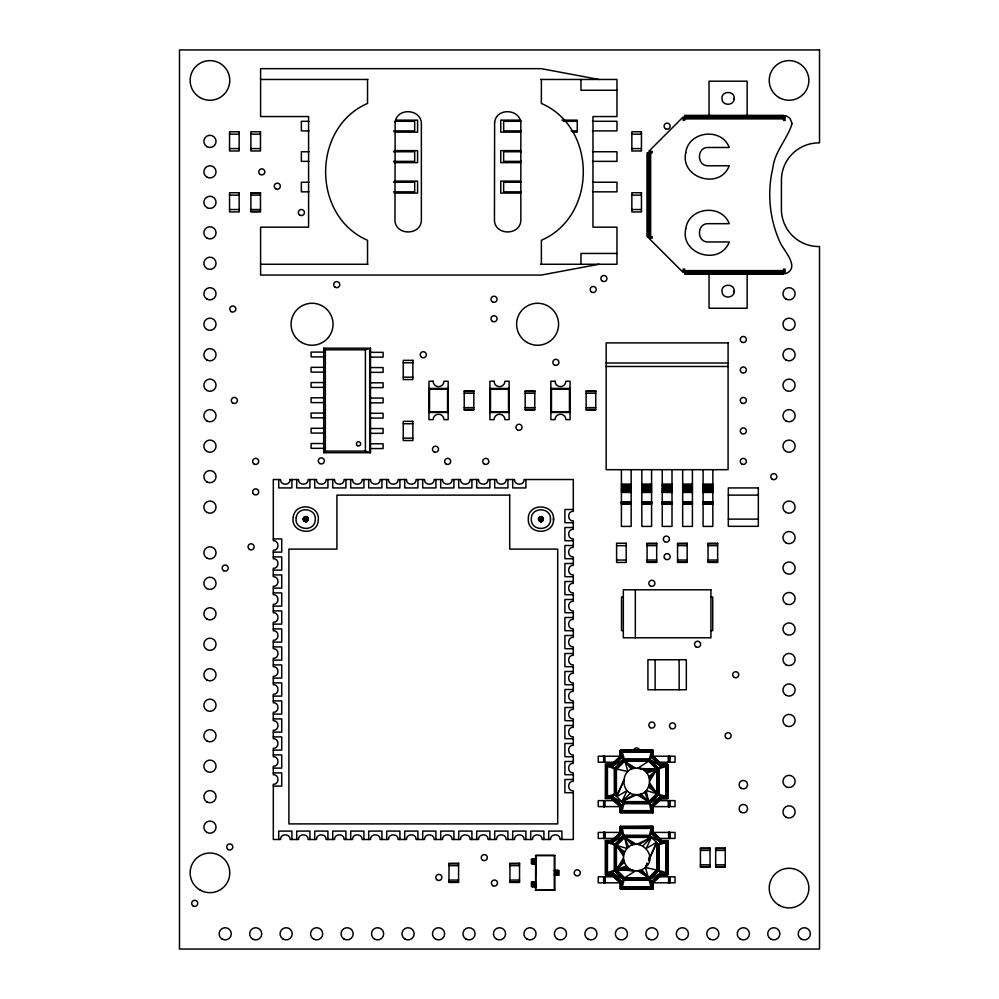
<?xml version="1.0" encoding="UTF-8"?>
<svg xmlns="http://www.w3.org/2000/svg" width="999" height="999" viewBox="0 0 999 999"><rect width="100%" height="100%" fill="white"/><g stroke="black" fill="none" stroke-linecap="round" stroke-linejoin="round"><path stroke-width="1.5" d="M605.594 874.525L605.594 840.708L611.538 840.783L620.491 832.517L620.267 826.423L653.034 826.423L653.034 832.417M623.763 803.533L649.462 803.621L658.853 794.23L658.853 768.606L649.462 759.228L651.061 752.21L652.996 750.261L652.809 756.318L661.763 764.597L667.419 764.797L661.625 764.934L652.472 756.468L652.472 750.786L620.829 750.786L620.829 756.468L611.675 764.934L605.881 764.797L605.881 798.039L611.538 798.251L620.342 806.58L620.267 812.624L653.034 812.624L652.996 806.605L661.788 798.326L667.807 798.438L665.871 796.49L658.841 794.23L661.837 798.438L667.844 798.476L667.844 764.372L661.813 764.447L652.896 756.28L651.061 757.092L648.638 761.201L637.712 768.268C620.129 766.133 618.955 795.329 636.65 794.617C652.971 795.391 654.045 768.805 637.712 768.268L656.867 769.43L665.871 766.358L667.807 764.41M653.034 756.231L653.034 750.224L620.267 750.224L622.252 752.21L627.896 771.54L614.46 768.618L611.463 764.41L605.681 764.597L611.538 764.597L620.404 756.28L620.491 750.449L620.491 756.318L611.538 764.597L605.681 764.597L605.594 798.326M605.456 840.571L607.442 842.544L607.442 872.689L612.225 872.689L623.838 879.819L649.462 879.819L652.959 882.779L652.809 888.586L652.959 882.779L661.788 874.525L667.619 874.45L661.788 874.525L658.853 870.429L645.404 867.494C637.3 874.312 625.736 868.718 616.433 869.605L607.442 872.689L605.456 874.662L605.456 840.559L611.463 840.596L614.447 844.804L627.135 848.476C638.873 835.214 659.115 856.293 645.404 867.494L651.061 886.825L653.034 888.81L620.267 888.81L620.304 882.804L611.488 874.587L605.681 874.45L611.513 874.525L620.404 882.754L620.404 888.673M661.763 798.251L652.809 806.518L652.722 812.299L620.579 812.299L620.491 806.518L611.538 798.251L605.769 798.151M667.844 840.571L665.871 842.544L661.076 842.544L649.462 835.414L623.838 835.414L620.304 832.429L620.342 826.498L622.252 828.396L623.838 835.414L628.721 847.065M652.896 812.474L652.996 806.605L649.462 803.621L644.58 791.97M620.491 750.449L620.342 756.255L623.838 759.228L649.462 759.228L661.076 766.358L665.871 766.358L665.871 796.49L661.076 796.49L649.462 803.621L651.061 810.639L652.996 812.587L620.304 812.587L622.252 810.639L623.838 803.621L614.447 794.23L614.447 768.606L623.838 759.228L612.225 766.358L607.442 766.358L605.456 764.372L605.456 798.476L611.45 798.463L620.342 806.58L620.491 812.399L620.491 806.518L620.691 812.187L620.691 806.43L611.625 798.039L605.881 798.039M653.034 812.624L652.609 806.43M653.034 882.816L653.034 888.81L620.342 888.735L622.252 886.825L624.662 877.834L635.589 870.778C624.899 870.404 619.38 855.843 627.135 848.476L624.662 837.399L651.448 837.399L646.166 848.476L656.455 842.407L649.088 859.128M303.983 517.457C304.195 520.979 308.179 518.543 304.42 518.531C300.961 518.643 306.318 523.951 307.804 520.292C309.39 517.769 305.257 515.234 303.721 517.769C301.648 524.999 313.062 518.394 305.407 516.733M540.996 516.745C539.035 524.487 544.48 515.197 539.035 517.607C536.9 520.042 541.196 523.214 542.882 520.467C545.004 517.519 539.41 514.897 538.598 518.518C538.124 521.803 541.371 518.119 539.472 521.053C540.434 521.753 542.07 521.665 542.694 520.566C544.018 519.492 542.882 516.62 541.458 518.918C544.555 518.956 542.207 516.371 540.596 516.733M553.446 520.192C555.556 503.409 527.634 502.172 528.296 519.118C527.622 536.038 555.556 534.852 553.446 518.056M734.128 99.113C735.514 90.31 720.654 90.31 722.04 99.113C722.639 106.618 734.852 105.569 734.178 98.077M734.128 291.883C735.514 283.092 720.654 283.092 722.04 291.883C722.639 299.388 734.852 298.339 734.178 290.846M308.029 519.118C303.634 520.142 311.101 517.794 306.281 518.918L307.792 517.957M540.983 521.178C542.607 521.653 544.792 517.295 541.483 519.018M303.346 518.918L305.12 519.068C301.074 518.306 306.518 515.459 307.505 518.119C309.278 520.154 304.433 523.588 305.632 519.717M540.596 521.478L540.821 519.717M303.584 518.568L303.708 520.029M538.698 518.931C538.623 516.545 542.207 520.217 538.736 518.144M541.021 518.531L541.358 516.97L540.609 516.82M652.472 826.985L652.472 832.666L661.625 841.121L667.282 841.121L667.282 874.113L661.625 874.113L652.472 882.567L652.472 888.248L620.829 888.248L620.829 882.567L611.675 874.113L606.018 874.113L606.018 841.121L611.675 841.121L620.829 832.666L620.829 826.985L652.896 826.56L652.809 832.517L652.722 826.735L652.959 832.454L661.788 840.708L667.419 840.996L661.675 840.996L652.609 832.604L652.609 826.847L652.809 832.517L661.763 840.783L667.707 840.708L667.769 874.587L665.871 872.689L661.076 872.689L649.462 879.819L658.853 870.429L658.853 844.804L649.462 835.414L651.061 828.396L652.996 826.46L620.404 826.56L620.491 832.517L611.513 840.708M540.609 521.416L540.996 521.316M540.634 521.153L540.721 519.692M303.896 518.643L304.87 517.445M648.663 858.89L649.75 856.031M611.513 798.326L620.304 806.605L623.838 803.621L612.225 796.49L607.442 796.49L605.494 798.438L611.538 798.251L614.447 794.23L607.442 796.49L607.442 766.358L614.447 768.606M611.625 798.039L606.018 797.914L606.018 764.934M661.675 798.039L667.419 798.039L667.532 764.685L661.763 764.597L652.996 756.243L661.813 764.447L667.619 764.597L661.763 764.597L658.853 768.606L658.841 794.23L646.166 790.559L648.638 801.635L621.853 801.635L627.135 790.559L616.858 796.628L623.601 781.293M658.766 844.729L658.841 870.429L665.871 872.689L665.871 842.544L658.853 844.804L661.85 840.571L667.844 840.559L667.844 874.674L661.837 874.637M614.672 870.329L611.45 874.662L605.456 874.674L611.538 874.45L620.267 882.816L622.252 881.942L623.938 879.595L649.362 879.595M305.931 518.556L306.181 516.97M307.655 519.805L306.481 521.028M542.694 520.117L542.919 518.768M624.075 779.769L616.433 796.215L616.433 769.43L624.662 761.201L648.638 761.201L656.867 769.43L656.867 793.406L648.638 801.635L636.65 794.617L621.853 801.635L630.519 793.106M648.588 860.639L656.867 842.819L656.867 869.605L648.638 877.834L624.662 877.834L616.433 869.605L616.433 845.629L624.662 837.399L636.65 844.417L651.448 837.399L642.782 845.928M304.645 521.241L305.444 519.655L305.407 521.503M303.883 517.882L303.659 519.293M649.837 780.893L656.867 769.43L639.81 768.606M623.463 858.153L616.433 869.605L633.491 870.429M306.031 518.606L306.955 517.095M542.145 517.095L541.208 518.606L541.758 516.97L542.744 517.619L541.358 518.743L542.42 517.382M305.357 519.605L303.983 520.779M649.462 835.414L652.959 832.454L661.837 840.596L652.996 832.429L652.809 826.648M649.587 778.783L656.867 769.43L641.82 769.28M623.713 860.251L616.433 869.605L631.48 869.754M306.106 518.668L307.242 517.382L307.792 518.381M323.713 348.189L325.324 349.812L365.397 349.812L370.504 348.189L323.713 348.189L323.713 452.709L370.504 452.709L370.504 348.189M323.713 452.709L325.324 451.086L325.324 349.812M614.672 768.706L623.938 759.452L649.362 759.452L658.703 768.668M535.614 855.456L554.82 855.456L554.82 890.259L535.614 890.259L535.614 855.456L554.82 855.456M535.614 890.259L536.126 855.968M649.225 803.059L658.291 794.005M658.703 794.168L649.4 803.471L623.613 803.396M614.447 844.804L623.838 835.414L612.225 842.544L607.442 842.544L614.447 844.804L614.447 870.429L623.838 879.819L614.535 870.391L614.597 844.867L623.9 835.564L649.687 835.639M649.225 879.257L658.291 870.191M649.425 879.732L658.766 870.391M303.996 520.766L305.282 519.53M648.988 776.735L656.867 769.43L643.706 770.266M624.313 862.299L616.433 869.605L629.595 868.768M612.225 766.358L622.252 757.092L622.252 752.21L651.061 752.21L651.061 757.092L661.076 766.358M661.076 796.49L651.061 805.756L651.061 810.639L622.252 810.639L622.252 805.756L612.225 796.49M612.225 842.544L622.252 833.291L622.252 828.396L651.061 828.396L651.061 833.291L661.076 842.544M661.076 872.689L651.061 881.942L651.061 886.825L622.252 886.825L622.252 881.942L612.225 872.689M539.31 517.594L540.297 517.157M307.517 517.669L306.181 518.743M539.547 520.417C541.895 522.714 544.48 517.719 541.296 517.282M542.357 520.779L541.208 519.63L541.783 521.328M303.746 520.454L305.219 519.455M538.923 520.454L538.848 518.943M304.408 517.345L305.107 517.157M540.721 518.543C540.322 515.771 538.898 517.345 540.546 518.631M621.853 801.635L634.527 794.455M638.773 844.592L651.448 837.399M303.546 520.092L305.17 519.368L303.409 519.717M538.736 520.092L540.347 519.368M304.72 517.145L305.806 516.92M646.877 773.076L656.867 769.43L645.404 771.54M626.423 865.958L616.433 869.605L627.896 867.494M306.144 521.128L307.48 518.493M540.322 519.268L538.698 519.305M305.17 517.332L307.168 517.944M540.247 517.007L542.494 517.832M598.975 264.26L541.383 275.05L260.602 275.05L260.602 227.173L308.591 227.173L308.591 116.546L260.602 116.546L260.602 68.669L541.383 68.669L598.975 79.47M306.306 519.018L308.054 518.718M306.106 520.954L304.87 520.791M303.346 519.318L305.12 519.168M540.297 519.168C535.427 519.318 543.256 519.105 538.661 518.531M540.971 517.245L539.185 518.344L539.348 520.167M605.594 840.708L611.463 840.596L605.531 840.646M667.769 798.388L661.837 798.438L667.707 798.326L667.707 764.51M260.602 79.47L367.907 79.47M540.534 79.47L616.97 79.47L616.97 116.546L592.969 116.546L592.969 227.173L616.97 227.173L616.97 264.26L540.534 264.26M616.97 90.272L580.968 90.272L580.968 79.47M684.652 115.647L783.578 115.647M684.652 115.847L783.578 115.847M684.652 116.121L783.578 116.121M684.652 116.458L783.578 116.458M684.652 116.858L783.578 116.858M684.652 117.308L783.578 117.308M684.652 117.795L783.578 117.795M684.652 118.307L783.578 118.307M684.652 118.831L783.578 118.831M395.791 120.142L417.594 120.142L417.594 132.143L394.23 132.143M520.641 120.142L500.749 120.142L500.749 132.143L520.641 132.143M561.95 120.142L577.26 120.142L577.26 132.143L572.664 132.143M309.016 121.291L301.361 121.291L301.361 130.894L309.016 130.894M395.017 121.291L414.685 121.291L414.685 130.894L393.506 130.894M521.441 121.291L503.646 121.291L503.646 130.894L521.441 130.894M563.386 121.291L577.16 121.291M592.469 121.291L616.97 121.291L616.97 130.894L592.469 130.894M571.041 130.894L577.16 130.894M229.545 134.178L239.136 134.178M250.874 134.178L260.477 134.178M631.855 134.178L641.445 134.178M229.545 148.589L239.136 148.589M250.874 148.589L260.477 148.589M631.855 148.589L641.445 148.589M394.23 150.624L417.594 150.624L417.594 162.625L394.23 162.625M520.641 150.624L500.749 150.624L500.749 162.625L520.641 162.625M309.016 151.761L301.361 151.761L301.361 161.363L309.016 161.363M393.506 151.761L414.685 151.761L414.685 161.363L393.506 161.363M521.441 151.761L503.646 151.761L503.646 161.363L521.441 161.363M592.469 151.761L616.97 151.761L616.97 161.363L592.469 161.363M394.23 181.106L417.594 181.106L417.594 193.094L394.23 193.094M520.641 181.106L500.749 181.106L500.749 193.094L520.641 193.094M309.016 182.243L301.361 182.243L301.361 191.845L309.016 191.845M393.506 182.243L414.685 182.243L414.685 191.845L393.506 191.845M521.441 182.243L503.646 182.243L503.646 191.845L521.441 191.845M592.469 182.243L616.97 182.243L616.97 191.845L592.469 191.845M250.874 193.344L260.477 193.344M229.545 195.142L239.136 195.142M250.874 195.142L260.477 195.142M631.855 195.142L641.445 195.142M229.545 209.54L239.136 209.54M250.874 209.54L260.477 209.54M631.855 209.54L641.445 209.54M250.874 211.338L260.477 211.338M616.97 253.459L580.968 253.459L580.968 264.26M260.602 264.26L367.907 264.26M684.652 270.617L783.578 270.617M684.652 271.141L783.578 271.141M684.652 271.641L783.578 271.641M684.652 272.128L783.578 272.128M684.652 272.577L783.578 272.577M684.652 272.977L783.578 272.977M684.652 273.326L783.578 273.326M684.652 273.601L783.578 273.601M323.713 352.085L311.114 352.085L311.114 356.893L323.713 356.893M370.504 352.335L383.104 352.335L383.104 357.13L370.504 357.13M403.271 362.774L412.862 362.774M606.168 363.012L728.084 363.012M606.168 366.483L728.084 366.483M323.713 367.332L311.114 367.332L311.114 372.127L323.713 372.127M370.504 367.57L383.104 367.57L383.104 372.365L370.504 372.365M403.271 377.172L412.862 377.172M323.713 382.567L311.114 382.567L311.114 387.362L323.713 387.362M370.504 382.804L383.104 382.804L383.104 387.612L370.504 387.612M428.946 388.449L448.139 388.449M489.897 388.449L509.103 388.449M550.861 388.449L570.054 388.449M464.223 391.446L473.826 391.446M525.174 391.446L534.777 391.446M586.138 391.446L595.729 391.446M464.223 393.244L473.826 393.244M525.174 393.244L534.777 393.244M586.138 393.244L595.729 393.244M323.713 397.802L311.114 397.802L311.114 402.609L323.713 402.609M370.504 398.052L383.104 398.052L383.104 402.847L370.504 402.847M464.223 407.642L473.826 407.642M525.174 407.642L534.777 407.642M586.138 407.642L595.729 407.642M464.223 409.44L473.826 409.44M525.174 409.44L534.777 409.44M586.138 409.44L595.729 409.44M428.946 412.45L448.139 412.45M489.897 412.45L509.103 412.45M550.861 412.45L570.054 412.45M323.713 413.049L311.114 413.049L311.114 417.844L323.713 417.844M370.504 413.286L383.104 413.286L383.104 418.082L370.504 418.082M403.271 423.726L412.862 423.726M323.713 428.284L311.114 428.284L311.114 433.079L323.713 433.079M370.504 428.521L383.104 428.521L383.104 433.329L370.504 433.329M403.271 438.124L412.862 438.124M323.713 443.519L311.114 443.519L311.114 448.326L323.713 448.326M370.504 443.768L383.104 443.768L383.104 448.563L370.504 448.563M325.324 451.086L365.397 451.086L370.504 452.709M621.415 484.09L631.168 484.09M641.833 484.09L651.585 484.09M662.25 484.09L672.002 484.09M682.667 484.09L692.419 484.09M703.096 484.09L712.849 484.09M621.415 485.589L631.168 485.589M641.833 485.589L651.585 485.589M662.25 485.589L672.002 485.589M682.667 485.589L692.419 485.589M703.096 485.589L712.849 485.589M621.415 487.037L631.168 487.037M641.833 487.037L651.585 487.037M662.25 487.037L672.002 487.037M682.667 487.037L692.419 487.037M703.096 487.037L712.849 487.037M621.415 488.424L631.168 488.424M641.833 488.424L651.585 488.424M662.25 488.424L672.002 488.424M682.667 488.424L692.419 488.424M703.096 488.424L712.849 488.424M621.415 489.685L631.168 489.685M641.833 489.685L651.585 489.685M662.25 489.685L672.002 489.685M682.667 489.685L692.419 489.685M703.096 489.685L712.849 489.685M621.415 490.784L631.168 490.784M641.833 490.784L651.585 490.784M662.25 490.784L672.002 490.784M682.667 490.784L692.419 490.784M703.096 490.784L712.849 490.784M621.415 491.72L631.168 491.72M641.833 491.72L651.585 491.72M662.25 491.72L672.002 491.72M682.667 491.72L692.419 491.72M703.096 491.72L712.849 491.72M621.415 492.445L631.168 492.445M641.833 492.445L651.585 492.445M662.25 492.445L672.002 492.445M682.667 492.445L692.419 492.445M703.096 492.445L712.849 492.445M728.321 495.117L758.328 495.117M621.415 501.76L631.168 501.76M641.833 501.76L651.585 501.76M662.25 501.76L672.002 501.76M682.667 501.76L692.419 501.76M703.096 501.76L712.849 501.76M621.415 501.973L631.168 501.973M641.833 501.973L651.585 501.973M662.25 501.973L672.002 501.973M682.667 501.973L692.419 501.973M703.096 501.973L712.849 501.973M621.415 502.247L631.168 502.247M641.833 502.247L651.585 502.247M662.25 502.247L672.002 502.247M682.667 502.247L692.419 502.247M703.096 502.247L712.849 502.247M621.415 502.572L631.168 502.572M641.833 502.572L651.585 502.572M662.25 502.572L672.002 502.572M682.667 502.572L692.419 502.572M703.096 502.572L712.849 502.572M621.415 502.947L631.168 502.947M641.833 502.947L651.585 502.947M662.25 502.947L672.002 502.947M682.667 502.947L692.419 502.947M703.096 502.947L712.849 502.947M621.415 503.346L631.168 503.346M641.833 503.346L651.585 503.346M662.25 503.346L672.002 503.346M682.667 503.346L692.419 503.346M703.096 503.346L712.849 503.346M621.415 503.783L631.168 503.783M641.833 503.783L651.585 503.783M662.25 503.783L672.002 503.783M682.667 503.783L692.419 503.783M703.096 503.783L712.849 503.783M621.415 504.233L631.168 504.233M641.833 504.233L651.585 504.233M662.25 504.233L672.002 504.233M682.667 504.233L692.419 504.233M703.096 504.233L712.849 504.233M573.301 509.515L564.897 509.515L564.897 522.714L573.301 522.714M543.269 519.118L541.495 519.118L543.244 519.517M728.321 519.118L758.328 519.118M573.301 527.522L564.897 527.522L564.897 540.721L573.301 540.721M273.314 538.923L281.718 538.923L281.718 552.122L273.314 552.122M647.09 543.843L656.693 543.843M677.572 543.843L687.162 543.843M708.041 543.843L717.644 543.843M573.301 545.516L564.897 545.516L564.897 558.716L573.301 558.716M616.608 545.641L626.211 545.641M647.09 545.641L656.693 545.641M677.572 545.641L687.162 545.641M708.041 545.641L717.644 545.641M273.314 556.918L281.718 556.918L281.718 570.117L273.314 570.117M616.608 560.039L626.211 560.039M647.09 560.039L656.693 560.039M677.572 560.039L687.162 560.039M708.041 560.039L717.644 560.039M647.09 561.838L656.693 561.838M677.572 561.838L687.162 561.838M708.041 561.838L717.644 561.838M573.301 563.511L564.897 563.511L564.897 576.71L573.301 576.71M273.314 574.912L281.718 574.912L281.718 588.111L273.314 588.111M573.301 581.518L564.897 581.518L564.897 594.717L573.301 594.717M273.314 592.919L281.718 592.919L281.718 606.118L273.314 606.118M623.326 596.99L621.528 596.99L621.528 630.594L623.326 630.594M710.926 596.99L712.724 596.99L712.724 630.594L710.926 630.594M573.301 599.512L564.897 599.512L564.897 612.712L573.301 612.712M273.314 610.913L281.718 610.913L281.718 624.113L273.314 624.113M573.301 617.507L564.897 617.507L564.897 630.706L573.301 630.706M273.314 628.908L281.718 628.908L281.718 642.107L273.314 642.107M573.301 635.514L564.897 635.514L564.897 648.713L573.301 648.713M273.314 646.915L281.718 646.915L281.718 660.114L273.314 660.114M573.301 653.508L564.897 653.508L564.897 666.708L573.301 666.708M273.314 664.909L281.718 664.909L281.718 678.109L273.314 678.109M573.301 671.503L564.897 671.503L564.897 684.702L573.301 684.702M273.314 682.904L281.718 682.904L281.718 696.103L273.314 696.103M573.301 689.51L564.897 689.51L564.897 702.709L573.301 702.709M273.314 700.911L281.718 700.911L281.718 714.11L273.314 714.11M573.301 707.504L564.897 707.504L564.897 720.704L573.301 720.704M273.314 718.905L281.718 718.905L281.718 732.105L273.314 732.105M573.301 725.499L564.897 725.499L564.897 738.698L573.301 738.698M273.314 736.9L281.718 736.9L281.718 750.099L273.314 750.099M573.301 743.506L564.897 743.506L564.897 756.705L573.301 756.705M620.404 750.374L652.896 750.374M273.314 754.907L281.718 754.907L281.718 768.106L273.314 768.106M621.465 756.218L598.251 756.218L598.251 762.225L615.359 762.225M653.346 756.218L675.049 756.218L675.049 762.225L659.365 762.225M573.301 761.5L564.897 761.5L564.897 774.7L573.301 774.7M605.456 764.372L611.488 764.447M273.314 772.901L281.718 772.901L281.718 786.101L273.314 786.101M573.301 779.507L564.897 779.507L564.897 792.707L573.301 792.707M613.836 800.624L598.251 800.624L598.251 806.618L621.465 806.618M659.365 800.624L675.049 800.624L675.049 806.618L653.346 806.618M622.265 802.035L648.813 802.035L657.267 793.581L657.267 769.267L648.813 760.801L624.5 760.801L616.033 769.267L616.033 795.816M622.639 802.422L648.963 802.422L657.654 793.73L657.654 769.105L648.963 760.426L624.338 760.426L615.646 769.105L615.646 795.429M622.989 802.759L649.1 802.759L657.991 793.88L657.991 768.968L649.1 760.077L624.2 760.077L615.309 768.968L615.309 795.092M623.276 803.059L649.288 803.184L658.416 794.055L658.416 768.793L649.288 759.652L624.025 759.652L614.885 768.793L614.885 794.667M621.465 832.417L598.251 832.417L598.251 838.423L615.446 838.423M653.346 832.417L675.049 832.417L675.049 838.423L657.941 838.423M649.899 835.851L624.025 835.851L614.885 844.992L614.885 870.241L624.025 879.382L649.288 879.382L658.416 870.241L658.291 844.242M650.024 835.976L624.075 835.976L615.009 845.042L615.009 870.191L624.075 879.257M650.324 836.275L624.2 836.275L615.309 845.166L615.309 870.067L624.2 878.958L649.1 878.958L657.991 870.067L657.991 843.943M650.661 836.613L624.338 836.613L615.646 845.304L615.646 869.929L624.338 878.62L648.963 878.62L657.654 869.929L657.654 843.606M651.036 837L624.5 837L616.033 845.454L616.033 869.767L624.5 878.233L648.813 878.233L657.267 869.767L657.267 843.231M611.625 840.996L605.881 840.996L605.881 874.237L611.538 874.45L605.769 874.35M700.424 848.613L710.027 848.613M715.671 848.613L725.262 848.613M700.424 850.411L710.027 850.411M715.671 850.411L725.262 850.411M535.951 859.053L531.406 859.053L531.406 863.86L535.951 863.86M448.988 863.86L458.578 863.86M509.94 863.86L519.542 863.86M700.424 864.822L710.027 864.822M715.671 864.822L725.262 864.822M448.988 865.658L458.578 865.658M509.94 865.658L519.542 865.658M700.424 866.62L710.027 866.62M715.671 866.62L725.262 866.62M554.295 870.454L559.028 870.454L559.028 875.249L554.295 875.249M605.881 874.237L611.625 874.237M661.675 874.237L667.419 874.237L667.532 840.883L661.763 840.783M667.769 874.587L661.763 874.45L652.809 882.716L652.996 888.773M615.446 876.81L598.251 876.81L598.251 882.816L621.465 882.816M657.941 876.81L675.049 876.81L675.049 882.816L653.346 882.816M448.988 880.057L458.578 880.057M509.94 880.057L519.542 880.057M448.988 881.855L458.578 881.855M509.94 881.855L519.542 881.855M535.951 881.855L531.406 881.855L531.406 886.65L535.951 886.65M536.126 889.747L554.82 890.259M661.788 764.51L667.619 764.597M305.432 521.303L304.233 520.541M541.458 519.318L543.144 519.905M306.281 519.318L307.954 519.905M540.297 521.091L539.198 520.267M620.491 756.318L620.304 750.261M306.531 517.07L307.242 517.382M541.421 519.405L542.969 520.279M307.792 520.279L306.231 519.405L307.567 520.616M631.48 769.28L624.662 761.201L635.589 768.268M637.712 870.778L648.638 877.834L641.82 869.754M638.773 794.455L648.638 801.635L640.834 793.943M634.527 844.592L624.662 837.399L632.467 845.092M648.576 787.075L656.867 793.406L649.75 783.016M623.551 856.031L616.433 845.629L624.725 851.96M541.358 519.492L542.744 520.616M624.662 761.201L633.491 768.606M639.81 870.429L648.638 877.834M539.585 520.891L538.886 520.029M304.595 520.629L303.846 518.956M661.675 764.797L652.609 756.418L652.609 750.661L620.691 750.661L620.691 756.418M611.675 797.914L620.829 806.368L620.829 812.062L652.472 812.062L652.472 806.368L661.625 797.914L667.282 797.914L667.282 764.934M539.185 517.47L540.459 518.706M658.291 768.843L649.225 759.789L624.075 759.789L615.009 768.843L615.009 794.792M649.325 785.089L656.867 793.406M616.433 845.629L623.975 853.945M542.42 520.854L541.296 519.567M307.28 520.904L306.106 519.567L306.955 521.141M304.121 520.641L303.721 519.642M539.822 516.995L540.621 518.581M304.645 516.995L305.444 518.581L305.02 516.845M305.931 519.68L306.606 521.328M541.021 519.705L541.396 521.441M305.844 519.705L306.218 521.441M305.407 516.758L305.632 518.518M540.921 519.717L540.996 521.49M305.744 519.717L305.819 521.49M620.404 806.555L620.491 812.399M747.14 115.472L747.14 81.194L709.04 81.194L709.04 115.472M747.14 273.963L747.14 308.254L709.04 308.254L709.04 273.963M712.849 469.692L712.849 526.411L703.096 526.411L703.096 469.692M692.419 469.692L692.419 526.411L682.667 526.411L682.667 469.692M679.133 659.752L679.133 689.747M672.002 469.692L672.002 526.411L662.25 526.411L662.25 469.692M669.705 762.225L669.692 756.218L669.48 762.225M669.68 806.618L669.705 800.624L669.48 806.618M669.705 832.417L669.692 838.423L669.48 832.417M669.705 876.81L669.692 882.816L669.48 876.81M669.355 756.218L669.355 762.225M669.355 800.624L669.355 806.618M669.355 832.417L669.355 838.423M669.355 876.81L669.355 882.816M669.193 756.218L669.193 762.225M669.193 800.624L669.193 806.618M669.193 832.417L669.193 838.423M669.193 876.81L669.193 882.816M669.018 756.218L669.018 762.225M669.018 800.624L669.018 806.618M669.018 832.417L669.018 838.423M669.018 876.81L669.018 882.816M668.818 756.218L668.818 762.225M668.818 800.624L668.818 806.618M668.818 832.417L668.818 838.423M668.818 876.81L668.818 882.816M668.606 756.218L668.606 762.225M668.606 800.624L668.606 806.618M668.606 832.417L668.606 838.423M668.606 876.81L668.606 882.816M668.393 756.218L668.393 762.225M668.393 800.624L668.393 806.618M658.628 768.706L658.628 794.143M658.628 844.58L658.628 870.329M655.132 659.752L655.132 689.747M652.809 806.518L652.996 812.587M652.609 882.629L652.609 888.386L620.691 888.386L620.691 882.629M651.585 469.692L651.585 526.411L641.833 526.411L641.833 469.692M650.674 152.81L650.674 236.626M650.149 152.81L650.149 236.626M649.637 152.81L649.637 236.626M649.15 152.81L649.15 236.626M648.701 152.81L648.701 236.626M648.301 152.81L648.301 236.626M647.964 152.81L647.964 236.626M647.689 152.81L647.689 236.626M647.477 152.81L647.477 236.626M635.327 589.797L635.327 637.787M631.168 469.692L631.168 526.411L621.415 526.411L621.415 469.692M620.691 826.847L620.691 832.604M620.267 826.423L620.304 832.429M614.535 768.643L614.672 794.455M604.907 832.417L604.907 838.423M604.907 876.81L604.907 882.816M604.695 756.218L604.695 762.225M604.695 800.624L604.695 806.618M604.695 832.417L604.695 838.423M604.695 876.81L604.695 882.816M604.482 756.218L604.482 762.225M604.482 800.624L604.482 806.618M604.482 832.417L604.482 838.423M604.482 876.81L604.482 882.816M604.283 756.218L604.283 762.225M604.283 800.624L604.283 806.618M604.283 832.417L604.283 838.423M604.283 876.81L604.283 882.816M603.945 756.218L604.108 762.225M603.945 800.624L604.108 806.618M604.108 832.417L603.945 838.423M604.108 876.81L603.945 882.816M603.733 756.218L603.821 762.225M603.733 800.624L603.821 806.618M603.821 832.417L603.733 838.423M603.821 876.81L603.733 882.816M603.633 756.218L603.671 762.225M603.608 800.624L603.671 806.618M603.671 832.417L603.608 838.423M603.671 876.81L603.608 882.816M561.9 839.497L561.9 831.093L548.701 831.093L548.701 839.497M557.904 870.454L557.804 875.249M557.629 870.454L557.542 875.249M557.355 870.454L557.405 875.249M556.081 870.454L556.081 875.249L555.906 870.454M555.769 870.454L555.769 875.249M555.581 870.454L555.581 875.249M555.369 870.454L555.369 875.249M555.119 870.454L555.119 875.249M554.582 870.454L554.582 875.249M554.308 855.968L554.308 889.747M543.893 839.497L543.893 831.093L530.694 831.093L530.694 839.497M541.383 79.47L541.383 103.434C597.252 127.672 597.252 216.046 541.383 240.284L541.383 264.26M535.851 859.053L535.851 863.86M535.851 881.855L535.851 886.65M535.714 859.053L535.651 863.86M535.714 881.855L535.789 886.65M535.314 859.053L535.314 863.86M535.314 881.855L535.314 886.65M535.064 859.053L535.064 863.86M535.064 881.855L535.064 886.65M534.852 859.053L534.852 863.86M534.852 881.855L534.852 886.65M534.665 859.053L534.665 863.86M534.665 881.855L534.665 886.65M534.527 859.053L534.415 863.86M534.415 881.855L534.527 886.65M534.353 859.053L534.353 863.86M534.353 881.855L534.353 886.65M533.029 859.053L533.104 863.86M533.079 881.855L533.104 886.65M532.817 859.053L532.892 863.86M532.892 886.65L532.817 881.855L532.529 886.65M532.629 859.053L532.529 863.86M525.899 479.52L525.899 487.924L512.699 487.924L512.699 479.52M525.899 839.497L525.899 831.093L512.699 831.093L512.699 839.497M507.904 479.52L507.904 487.924L494.705 487.924L494.705 479.52M507.904 839.497L507.904 831.093L494.705 831.093L494.705 839.497M489.897 479.52L489.897 487.924L476.698 487.924L476.698 479.52M489.897 839.497L489.897 831.093L476.698 831.093L476.698 839.497M471.903 479.52L471.903 487.924L458.703 487.924L458.703 479.52M471.903 839.497L471.903 831.093L458.703 831.093L458.703 839.497M453.908 479.52L453.908 487.924L440.709 487.924L440.709 479.52M453.908 839.497L453.908 831.093L440.709 831.093L440.709 839.497M435.901 479.52L435.901 487.924L422.702 487.924L422.702 479.52M435.901 839.497L435.901 831.093L422.702 831.093L422.702 839.497M417.907 479.52L417.907 487.924L404.707 487.924L404.707 479.52M417.907 839.497L417.907 831.093L404.707 831.093L404.707 839.497M399.912 479.52L399.912 487.924L386.713 487.924L386.713 479.52M399.912 839.497L399.912 831.093L386.713 831.093L386.713 839.497M381.905 479.52L381.905 487.924L368.706 487.924L368.706 479.52M381.905 839.497L381.905 831.093L368.706 831.093L368.706 839.497M369.705 349.001L369.705 451.898M367.532 79.47L367.532 103.434C311.663 127.672 311.663 216.046 367.532 240.284L367.532 264.26M365.397 349.812L365.397 451.086M363.911 479.52L363.911 487.924L350.711 487.924L350.711 479.52M363.911 839.497L363.911 831.093L350.711 831.093L350.711 839.497M345.916 479.52L345.916 487.924L332.717 487.924L332.717 479.52M345.916 839.497L345.916 831.093L332.717 831.093L332.717 839.497M327.909 479.52L327.909 487.924L314.71 487.924L314.71 479.52M327.909 839.497L327.909 831.093L314.71 831.093L314.71 839.497M309.915 479.52L309.915 487.924L296.715 487.924L296.715 479.52M309.915 839.497L309.915 831.093L296.715 831.093L296.715 839.497M291.908 479.52L291.908 487.924L278.709 487.924L278.709 479.52M291.908 839.497L291.908 831.093L278.709 831.093L278.709 839.497M633.603 750.948A3.047 3.047 0 0 1 636.65 747.901A3.047 3.047 0 0 1 639.697 750.948M792.082 123.526C787.612 138.724 774.687 151.336 772.839 167.994C766.995 192.52 769.492 218.843 779.832 241.845C783.154 250.15 801.398 268.007 785.102 273.826L785.102 269.081L783.578 269.081L783.578 273.963L684.652 273.963L684.652 269.081L683.129 269.081L683.129 272.44L648.838 238.149L652.197 238.149L652.197 236.626L647.315 236.626L647.315 152.81L652.197 152.81L652.197 151.286L648.838 151.286L683.129 116.995L683.129 120.355L684.652 120.355L684.652 115.472L783.578 115.472L783.578 120.355L785.102 120.355L785.102 115.609L786.475 115.984L789.959 118.357L792.082 123.526M305.819 516.745L305.744 518.518L305.819 516.745M550.499 519.118C551.036 531.48 530.756 531.48 531.293 519.118C530.756 506.755 551.036 506.755 550.499 519.118M290.11 479.52C290.384 485.701 280.244 485.701 280.519 479.52L273.314 479.52L273.314 540.721C279.495 540.447 279.495 550.586 273.314 550.312L273.314 558.716C279.495 558.441 279.495 568.593 273.314 568.319L273.314 576.71C279.495 576.448 279.495 586.588 273.314 586.313L273.314 594.717C279.495 594.442 279.495 604.582 273.314 604.308L273.314 612.712C279.495 612.437 279.495 622.589 273.314 622.315L273.314 630.706C279.495 630.444 279.495 640.584 273.314 640.309L273.314 648.713C279.495 648.438 279.495 658.578 273.314 658.304L273.314 666.708C279.495 666.433 279.495 676.585 273.314 676.311L273.314 684.702C279.495 684.44 279.495 694.58 273.314 694.305L273.314 702.709C279.495 702.434 279.495 712.574 273.314 712.312L273.314 720.704C279.495 720.429 279.495 730.581 273.314 730.306L273.314 738.698C279.495 738.436 279.495 748.576 273.314 748.301L273.314 756.705C279.495 756.43 279.495 766.57 273.314 766.308L273.314 774.7C279.495 774.425 279.495 784.577 273.314 784.302L273.314 839.497L280.519 839.497C280.244 833.316 290.384 833.316 290.11 839.497L298.514 839.497C298.239 833.316 308.379 833.316 308.117 839.497L316.508 839.497C316.246 833.316 326.386 833.316 326.111 839.497L334.515 839.497C334.24 833.316 344.38 833.316 344.106 839.497L352.51 839.497C352.235 833.316 362.375 833.316 362.113 839.497L370.504 839.497C370.242 833.316 380.382 833.316 380.107 839.497L388.511 839.497C388.236 833.316 398.376 833.316 398.102 839.497L406.506 839.497C406.231 833.316 416.383 833.316 416.108 839.497L424.5 839.497C424.238 833.316 434.378 833.316 434.103 839.497L442.507 839.497C442.232 833.316 452.372 833.316 452.097 839.497L460.502 839.497C460.227 833.316 470.379 833.316 470.104 839.497L478.496 839.497C478.234 833.316 488.374 833.316 488.099 839.497L496.503 839.497C496.228 833.316 506.368 833.316 506.093 839.497L514.497 839.497C514.223 833.316 524.375 833.316 524.1 839.497L532.492 839.497C532.23 833.316 542.37 833.316 542.095 839.497L550.499 839.497C550.224 833.316 560.364 833.316 560.102 839.497L573.301 839.497L573.301 790.896C567.12 791.171 567.12 781.031 573.301 781.305L573.301 772.901C567.12 773.176 567.12 763.036 573.301 763.298L573.301 754.907C567.12 755.169 567.12 745.029 573.301 745.304L573.301 736.9C567.12 737.175 567.12 727.035 573.301 727.309L573.301 718.905C567.12 719.18 567.12 709.04 573.301 709.302L573.301 700.911C567.12 701.173 567.12 691.033 573.301 691.308L573.301 682.904C567.12 683.179 567.12 673.039 573.301 673.314L573.301 664.909C567.12 665.184 567.12 655.032 573.301 655.307L573.301 646.915C567.12 647.177 567.12 637.037 573.301 637.312L573.301 628.908C567.12 629.183 567.12 619.043 573.301 619.318L573.301 610.913C567.12 611.188 567.12 601.036 573.301 601.311L573.301 592.919C567.12 593.181 567.12 583.041 573.301 583.316L573.301 574.912C567.12 575.187 567.12 565.047 573.301 565.322L573.301 556.918C567.12 557.192 567.12 547.04 573.301 547.315L573.301 538.923C567.12 539.185 567.12 529.045 573.301 529.32L573.301 520.916C567.12 521.191 567.12 511.051 573.301 511.313L573.301 479.52L524.1 479.52C524.375 485.701 514.223 485.701 514.497 479.52L506.093 479.52C506.368 485.701 496.228 485.701 496.503 479.52L488.099 479.52C488.374 485.701 478.234 485.701 478.496 479.52L470.104 479.52C470.379 485.701 460.227 485.701 460.502 479.52L452.097 479.52C452.372 485.701 442.232 485.701 442.507 479.52L434.103 479.52C434.378 485.701 424.238 485.701 424.5 479.52L416.108 479.52C416.383 485.701 406.231 485.701 406.506 479.52L398.102 479.52C398.376 485.701 388.236 485.701 388.511 479.52L380.107 479.52C380.382 485.701 370.242 485.701 370.504 479.52L362.113 479.52C362.375 485.701 352.235 485.701 352.51 479.52L344.106 479.52C344.38 485.701 334.24 485.701 334.515 479.52L326.111 479.52C326.386 485.701 316.246 485.701 316.508 479.52L308.117 479.52C308.379 485.701 298.239 485.701 298.514 479.52L290.11 479.52M395.154 122.377L394.967 219.181C394.218 236.176 422.115 236.176 421.366 219.181L421.366 124.538C422.14 108.903 396.953 106.818 395.154 122.377M494.63 122.377L494.455 219.181C493.706 236.176 521.59 236.176 520.841 219.181L520.841 124.538C521.628 108.903 496.441 106.818 494.63 122.377M293.294 516.995C289.772 533.553 317.495 537.112 318.269 520.192C320.317 504.757 295.204 501.535 293.294 516.995M296.253 517.494C293.569 530.119 314.697 532.829 315.272 519.93C316.833 508.179 297.702 505.731 296.253 517.494M303.346 518.718C307.567 528.821 310.689 510.589 303.346 518.718M306.593 519.118C304.683 522.102 304.683 516.133 306.593 519.118M306.868 519.118C304.358 523.026 304.358 515.209 306.868 519.118M307.13 519.118C304.046 523.913 304.046 514.323 307.13 519.118M307.367 519.118C303.771 524.725 303.771 513.511 307.367 519.118M538.536 518.718C542.744 528.821 545.879 510.589 538.536 518.718M541.783 519.118C539.847 522.077 539.872 516.146 541.783 519.118M542.057 519.118C539.547 523.026 539.547 515.209 542.057 519.118M542.32 519.118C539.235 523.913 539.235 514.323 542.32 519.118M542.557 519.118C538.948 524.725 538.948 513.511 542.557 519.118M685.751 152.747C680.007 178.197 720.017 190.185 729.22 165.772L708.279 165.772C696.503 166.284 696.503 146.965 708.279 147.477L729.22 147.477C721.54 127.035 688.336 131.056 685.751 152.747M685.751 228.933C680.007 254.395 720.017 266.371 729.22 241.958L708.279 241.958C696.503 242.482 696.503 223.152 708.279 223.676L729.22 223.676C721.54 203.234 688.336 207.243 685.751 228.933M647.24 863.311L645.404 867.494L647.315 863.386M540.621 519.655L539.822 521.241L540.546 519.605M621.116 756.593L611.788 765.222L606.306 765.222L606.306 797.614L611.788 797.614L621.116 806.243L621.116 811.762L652.185 811.762L652.185 806.243L661.513 797.614L666.995 797.614L666.995 765.222L661.513 765.222L652.185 756.593L652.185 751.086L621.116 751.086L621.116 756.593M621.465 756.743L611.925 765.571L606.655 765.571L606.655 797.277L611.925 797.277L621.465 806.093L621.465 811.425L651.835 811.425L651.835 806.093L661.375 797.277L666.645 797.277L666.645 765.571L661.375 765.571L651.835 756.743L651.835 751.423L621.465 751.423L621.465 756.743M621.84 756.917L612.075 765.946L607.03 765.946L607.03 796.89L612.075 796.89L621.84 805.931L621.84 811.038L651.46 811.038L651.46 805.931L661.226 796.89L666.271 796.89L666.271 765.946L661.226 765.946L651.46 756.917L651.46 751.797L621.84 751.797L621.84 756.917M621.116 832.791L611.788 841.42L606.306 841.42L606.306 873.813L611.788 873.813L621.116 882.442L621.116 887.961L652.185 887.961L652.185 882.442L661.513 873.813L666.995 873.813L666.995 841.42L661.513 841.42L652.185 832.791L652.185 827.272L621.116 827.272L621.116 832.791M621.465 832.941L611.925 841.757L606.655 841.757L606.655 873.463L611.925 873.463L621.465 882.292L621.465 887.611L651.835 887.611L651.835 882.292L661.375 873.463L666.645 873.463L666.645 841.757L661.375 841.757L651.835 832.941L651.835 827.622L621.465 827.622L621.465 832.941M621.84 833.104L612.075 842.145L607.03 842.145L607.03 873.089L612.075 873.089L621.84 882.129L621.84 887.237L651.46 887.237L651.46 882.129L661.226 873.089L666.271 873.089L666.271 842.145L661.226 842.145L651.46 833.104L651.46 827.996L621.84 827.996L621.84 833.104M304.283 517.195L305.282 518.706L304.295 517.207M819.517 49.95L179.483 49.95L179.483 949.05L819.517 949.05L819.517 246.528A37.338 37.338 0 0 1 781.418 209.965L781.418 179.483A37.338 37.338 0 0 1 819.517 142.907L819.517 49.95M239.136 131.781L229.545 131.781L229.545 150.986L239.136 150.986L239.136 131.781M260.477 131.781L250.874 131.781L250.874 150.986L260.477 150.986L260.477 131.781M641.445 131.781L631.855 131.781L631.855 150.986L641.445 150.986L641.445 131.781M239.136 192.745L229.545 192.745L229.545 211.938L239.136 211.938L239.136 192.745M260.477 192.745L250.874 192.745L250.874 211.938L260.477 211.938L260.477 192.745M641.445 192.745L631.855 192.745L631.855 211.938L641.445 211.938L641.445 192.745M728.084 342.894L606.168 342.894L606.168 469.692L728.084 469.692L728.084 342.894M412.862 360.364L403.271 360.364L403.271 379.57L412.862 379.57L412.862 360.364M433.141 381.243L428.946 381.243L428.946 419.642L433.141 419.642A5.395 5.395 0 0 1 438.549 414.248A5.395 5.395 0 0 1 443.943 419.642L448.139 419.642L448.139 381.243L443.943 381.243A5.395 5.395 0 0 1 438.549 386.65A5.395 5.395 0 0 1 433.141 381.243M494.105 381.243L489.897 381.243L489.897 419.642L494.105 419.642A5.395 5.395 0 0 1 499.5 414.248A5.395 5.395 0 0 1 504.895 419.642L509.103 419.642L509.103 381.243L504.895 381.243A5.395 5.395 0 0 1 499.5 386.65A5.395 5.395 0 0 1 494.105 381.243M555.057 381.243L550.861 381.243L550.861 419.642L555.057 419.642A5.395 5.395 0 0 1 560.451 414.248A5.395 5.395 0 0 1 565.859 419.642L570.054 419.642L570.054 381.243L565.859 381.243A5.395 5.395 0 0 1 560.451 386.65A5.395 5.395 0 0 1 555.057 381.243M447.54 389.048L429.545 389.048L429.545 411.85L447.54 411.85L447.54 389.048M508.503 389.048L490.497 389.048L490.497 411.85L508.503 411.85L508.503 389.048M569.455 389.048L551.46 389.048L551.46 411.85L569.455 411.85L569.455 389.048M473.826 390.846L464.223 390.846L464.223 410.052L473.826 410.052L473.826 390.846M534.777 390.846L525.174 390.846L525.174 410.052L534.777 410.052L534.777 390.846M595.729 390.846L586.138 390.846L586.138 410.052L595.729 410.052L595.729 390.846M412.862 421.328L403.271 421.328L403.271 440.522L412.862 440.522L412.862 421.328M758.328 487.924L728.321 487.924L728.321 526.323L758.328 526.323L758.328 487.924M509.702 495.117L336.913 495.117L336.913 549.113L288.911 549.113L288.911 823.9L557.692 823.9L557.692 549.113L509.702 549.113L509.702 495.117M626.211 543.231L616.608 543.231L616.608 562.437L626.211 562.437L626.211 543.231M656.693 543.231L647.09 543.231L647.09 562.437L656.693 562.437L656.693 543.231M687.162 543.231L677.572 543.231L677.572 562.437L687.162 562.437L687.162 543.231M717.644 543.231L708.041 543.231L708.041 562.437L717.644 562.437L717.644 543.231M710.926 589.797L623.326 589.797L623.326 637.787L710.926 637.787L710.926 589.797M686.325 659.752L647.926 659.752L647.926 689.747L686.325 689.747L686.325 659.752M710.027 848.014L700.424 848.014L700.424 867.219L710.027 867.219L710.027 848.014M725.262 848.014L715.671 848.014L715.671 867.219L725.262 867.219L725.262 848.014M458.578 863.261L448.988 863.261L448.988 882.454L458.578 882.454L458.578 863.261M519.542 863.261L509.94 863.261L509.94 882.454L519.542 882.454L519.542 863.261M741.795 464.048A3.047 3.047 0 0 0 746.365 461.401A3.047 3.047 0 0 0 741.795 458.766A3.047 3.047 0 0 0 741.795 464.048M527.097 342.432A21.004 21.004 0 0 0 558.591 324.25A21.004 21.004 0 0 0 527.097 306.069A21.004 21.004 0 0 0 527.097 342.432M301.561 342.432A21.004 21.004 0 0 0 333.054 324.25A21.004 21.004 0 0 0 301.561 306.069A21.004 21.004 0 0 0 301.561 342.432M779.133 97.59A19.805 19.805 0 0 0 808.853 80.432A19.805 19.805 0 0 0 779.133 63.274A19.805 19.805 0 0 0 779.133 97.59M200.05 97.59A19.805 19.805 0 0 0 229.77 80.432A19.805 19.805 0 0 0 200.05 63.274A19.805 19.805 0 0 0 200.05 97.59M200.05 890.009A19.805 19.805 0 0 0 229.77 872.851A19.805 19.805 0 0 0 200.05 855.693A19.805 19.805 0 0 0 200.05 890.009M779.133 905.256A19.805 19.805 0 0 0 808.853 888.099A19.805 19.805 0 0 0 779.133 870.941A19.805 19.805 0 0 0 779.133 905.256M575.699 875.499A3.047 3.047 0 0 0 580.269 872.851A3.047 3.047 0 0 0 575.699 870.216A3.047 3.047 0 0 0 575.699 875.499M492.495 321.403A3.047 3.047 0 0 0 497.065 318.768A3.047 3.047 0 0 0 492.495 316.134A3.047 3.047 0 0 0 492.495 321.403M591.695 292.145A3.047 3.047 0 0 0 596.266 289.498A3.047 3.047 0 0 0 591.695 286.863A3.047 3.047 0 0 0 591.695 292.145M433.978 451.848A3.047 3.047 0 0 0 438.549 449.213A3.047 3.047 0 0 0 433.978 446.578A3.047 3.047 0 0 0 433.978 451.848M650.361 585.951A3.047 3.047 0 0 0 654.932 583.316A3.047 3.047 0 0 0 650.361 580.669A3.047 3.047 0 0 0 650.361 585.951M650.361 727.672A3.047 3.047 0 0 0 654.932 725.037A3.047 3.047 0 0 0 650.361 722.402A3.047 3.047 0 0 0 650.361 727.672M482.742 860.251A3.047 3.047 0 0 0 487.312 857.617A3.047 3.047 0 0 0 482.742 854.982A3.047 3.047 0 0 0 482.742 860.251M492.495 301.898A3.047 3.047 0 0 0 497.065 299.263A3.047 3.047 0 0 0 492.495 296.616A3.047 3.047 0 0 0 492.495 301.898M602.372 281.169A3.047 3.047 0 0 0 606.942 278.534A3.047 3.047 0 0 0 602.372 275.899A3.047 3.047 0 0 0 602.372 281.169M772.277 479.283A3.047 3.047 0 0 0 776.847 476.635A3.047 3.047 0 0 0 772.277 474.001A3.047 3.047 0 0 0 772.277 479.283M664.847 541.758A3.047 3.047 0 0 0 669.417 539.123A3.047 3.047 0 0 0 664.847 536.488A3.047 3.047 0 0 0 664.847 541.758M696.078 646.915A3.047 3.047 0 0 0 700.649 644.268A3.047 3.047 0 0 0 696.078 641.633A3.047 3.047 0 0 0 696.078 646.915M734.178 677.384A3.047 3.047 0 0 0 738.748 674.75A3.047 3.047 0 0 0 734.178 672.115A3.047 3.047 0 0 0 734.178 677.384M726.56 738.348A3.047 3.047 0 0 0 731.131 735.701A3.047 3.047 0 0 0 726.56 733.066A3.047 3.047 0 0 0 726.56 738.348M446.166 464.048A3.047 3.047 0 0 0 450.736 461.401A3.047 3.047 0 0 0 446.166 458.766A3.047 3.047 0 0 0 446.166 464.048M741.795 342.133A3.047 3.047 0 0 0 746.365 339.485A3.047 3.047 0 0 0 741.795 336.85A3.047 3.047 0 0 0 741.795 342.133M741.795 372.602A3.047 3.047 0 0 0 746.365 369.967A3.047 3.047 0 0 0 741.795 367.332A3.047 3.047 0 0 0 741.795 372.602M741.795 403.084A3.047 3.047 0 0 0 746.365 400.449A3.047 3.047 0 0 0 741.795 397.802A3.047 3.047 0 0 0 741.795 403.084M741.795 433.566A3.047 3.047 0 0 0 746.365 430.919A3.047 3.047 0 0 0 741.795 428.284A3.047 3.047 0 0 0 741.795 433.566M275.786 188.823A3.047 3.047 0 0 0 280.357 186.189A3.047 3.047 0 0 0 275.786 183.554A3.047 3.047 0 0 0 275.786 188.823M517.482 429.907A3.047 3.047 0 0 0 522.052 427.26A3.047 3.047 0 0 0 517.482 424.625A3.047 3.047 0 0 0 517.482 429.907M665.609 128.784A3.047 3.047 0 0 0 670.179 126.149A3.047 3.047 0 0 0 665.609 123.501A3.047 3.047 0 0 0 665.609 128.784M223.676 570.716A3.047 3.047 0 0 0 228.247 568.081A3.047 3.047 0 0 0 223.676 565.434A3.047 3.047 0 0 0 223.676 570.716M254.158 464.048A3.047 3.047 0 0 0 258.729 461.401A3.047 3.047 0 0 0 254.158 458.766A3.047 3.047 0 0 0 254.158 464.048M664.485 558.166A3.047 3.047 0 0 0 669.767 558.166A3.047 3.047 0 0 0 667.132 553.596A3.047 3.047 0 0 0 664.485 558.166M492.932 885.688A3.047 3.047 0 0 0 497.502 883.054A3.047 3.047 0 0 0 492.932 880.419A3.047 3.047 0 0 0 492.932 885.688M437.325 880.069A3.047 3.047 0 0 0 441.895 877.422A3.047 3.047 0 0 0 437.325 874.787A3.047 3.047 0 0 0 437.325 880.069M671.003 728.508A3.047 3.047 0 0 0 675.574 725.861A3.047 3.047 0 0 0 671.003 723.226A3.047 3.047 0 0 0 671.003 728.508M484.265 464.048A3.047 3.047 0 0 0 488.836 461.401A3.047 3.047 0 0 0 484.265 458.766A3.047 3.047 0 0 0 484.265 464.048M554.358 364.985A3.047 3.047 0 0 0 558.928 362.35A3.047 3.047 0 0 0 554.358 359.715A3.047 3.047 0 0 0 554.358 364.985M232.817 403.084A3.047 3.047 0 0 0 237.387 400.449A3.047 3.047 0 0 0 232.817 397.802A3.047 3.047 0 0 0 232.817 403.084M228.247 849.587A3.047 3.047 0 0 0 232.817 846.952A3.047 3.047 0 0 0 228.247 844.305A3.047 3.047 0 0 0 228.247 849.587M319.792 463.536A3.047 3.047 0 0 0 324.363 460.901A3.047 3.047 0 0 0 319.792 458.254A3.047 3.047 0 0 0 319.792 463.536M299.875 215.185A3.047 3.047 0 0 0 304.445 212.537A3.047 3.047 0 0 0 299.875 209.902A3.047 3.047 0 0 0 299.875 215.185M231.293 311.651A3.047 3.047 0 0 0 235.864 309.016A3.047 3.047 0 0 0 231.293 306.368A3.047 3.047 0 0 0 231.293 311.651M193.194 905.968A3.047 3.047 0 0 0 197.765 903.333A3.047 3.047 0 0 0 193.194 900.698A3.047 3.047 0 0 0 193.194 905.968M253.034 493.406A3.047 3.047 0 0 0 258.316 493.406A3.047 3.047 0 0 0 255.682 488.836A3.047 3.047 0 0 0 253.034 493.406M249.575 549.475A3.047 3.047 0 0 0 254.158 546.84A3.047 3.047 0 0 0 249.575 544.193A3.047 3.047 0 0 0 249.575 549.475M335.214 287.275A3.047 3.047 0 0 0 339.785 284.628A3.047 3.047 0 0 0 335.214 281.993A3.047 3.047 0 0 0 335.214 287.275M421.778 357.367A3.047 3.047 0 0 0 426.348 354.732A3.047 3.047 0 0 0 421.778 352.085A3.047 3.047 0 0 0 421.778 357.367M260.252 174.5A3.047 3.047 0 0 0 264.822 171.865A3.047 3.047 0 0 0 260.252 169.218A3.047 3.047 0 0 0 260.252 174.5M741.221 788.298A4.196 4.196 0 0 0 747.527 784.665A4.196 4.196 0 0 0 741.221 781.018A4.196 4.196 0 0 0 741.221 788.298M741.221 812.299A4.196 4.196 0 0 0 747.527 808.666A4.196 4.196 0 0 0 741.221 805.019A4.196 4.196 0 0 0 741.221 812.299M785.988 786.7A6.094 6.094 0 0 0 795.142 781.418A6.094 6.094 0 0 0 785.988 776.148A6.094 6.094 0 0 0 785.988 786.7M785.988 817.182A6.094 6.094 0 0 0 795.142 811.9A6.094 6.094 0 0 0 785.988 806.618A6.094 6.094 0 0 0 785.988 817.182M785.988 634.315A6.094 6.094 0 0 0 795.142 629.033A6.094 6.094 0 0 0 785.988 623.751A6.094 6.094 0 0 0 785.988 634.315M785.988 603.833A6.094 6.094 0 0 0 795.142 598.551A6.094 6.094 0 0 0 785.988 593.269A6.094 6.094 0 0 0 785.988 603.833M785.988 451.448A6.094 6.094 0 0 0 795.142 446.166A6.094 6.094 0 0 0 785.988 440.884A6.094 6.094 0 0 0 785.988 451.448M785.988 420.966A6.094 6.094 0 0 0 795.142 415.684A6.094 6.094 0 0 0 785.988 410.402A6.094 6.094 0 0 0 785.988 420.966M785.988 390.484A6.094 6.094 0 0 0 795.142 385.202A6.094 6.094 0 0 0 785.988 379.932A6.094 6.094 0 0 0 785.988 390.484M785.988 360.015A6.094 6.094 0 0 0 795.142 354.732A6.094 6.094 0 0 0 785.988 349.45A6.094 6.094 0 0 0 785.988 360.015M785.988 329.533A6.094 6.094 0 0 0 795.142 324.25A6.094 6.094 0 0 0 785.988 318.968A6.094 6.094 0 0 0 785.988 329.533M785.988 299.051A6.094 6.094 0 0 0 795.142 293.768A6.094 6.094 0 0 0 785.988 288.499A6.094 6.094 0 0 0 785.988 299.051M206.905 771.465A6.094 6.094 0 0 0 216.059 766.183A6.094 6.094 0 0 0 206.905 760.901A6.094 6.094 0 0 0 206.905 771.465M206.905 360.015A6.094 6.094 0 0 0 216.059 354.732A6.094 6.094 0 0 0 206.905 349.45A6.094 6.094 0 0 0 206.905 360.015M206.905 390.484A6.094 6.094 0 0 0 216.059 385.202A6.094 6.094 0 0 0 206.905 379.932A6.094 6.094 0 0 0 206.905 390.484M206.905 420.966A6.094 6.094 0 0 0 216.059 415.684A6.094 6.094 0 0 0 206.905 410.402A6.094 6.094 0 0 0 206.905 420.966M206.905 451.448A6.094 6.094 0 0 0 216.059 446.166A6.094 6.094 0 0 0 206.905 440.884A6.094 6.094 0 0 0 206.905 451.448M206.905 481.918A6.094 6.094 0 0 0 216.059 476.635A6.094 6.094 0 0 0 206.905 471.366A6.094 6.094 0 0 0 206.905 481.918M206.905 512.4A6.094 6.094 0 0 0 216.059 507.117A6.094 6.094 0 0 0 206.905 501.835A6.094 6.094 0 0 0 206.905 512.4M206.905 558.116A6.094 6.094 0 0 0 216.059 552.834A6.094 6.094 0 0 0 206.905 547.552A6.094 6.094 0 0 0 206.905 558.116M206.905 588.598A6.094 6.094 0 0 0 216.059 583.316A6.094 6.094 0 0 0 206.905 578.034A6.094 6.094 0 0 0 206.905 588.598M206.905 619.068A6.094 6.094 0 0 0 216.059 613.798A6.094 6.094 0 0 0 206.905 608.516A6.094 6.094 0 0 0 206.905 619.068M206.905 649.55A6.094 6.094 0 0 0 216.059 644.268A6.094 6.094 0 0 0 206.905 638.985A6.094 6.094 0 0 0 206.905 649.55M206.905 680.032A6.094 6.094 0 0 0 216.059 674.75A6.094 6.094 0 0 0 206.905 669.467A6.094 6.094 0 0 0 206.905 680.032M206.905 710.501A6.094 6.094 0 0 0 216.059 705.232A6.094 6.094 0 0 0 206.905 699.949A6.094 6.094 0 0 0 206.905 710.501M785.988 573.351A6.094 6.094 0 0 0 795.142 568.081A6.094 6.094 0 0 0 785.988 562.799A6.094 6.094 0 0 0 785.988 573.351M785.988 542.882A6.094 6.094 0 0 0 795.142 537.599A6.094 6.094 0 0 0 785.988 532.317A6.094 6.094 0 0 0 785.988 542.882M206.905 740.983A6.094 6.094 0 0 0 216.059 735.701A6.094 6.094 0 0 0 206.905 730.431A6.094 6.094 0 0 0 206.905 740.983M785.988 695.267A6.094 6.094 0 0 0 795.142 689.984A6.094 6.094 0 0 0 785.988 684.702A6.094 6.094 0 0 0 785.988 695.267M785.988 725.749A6.094 6.094 0 0 0 795.142 720.466A6.094 6.094 0 0 0 785.988 715.184A6.094 6.094 0 0 0 785.988 725.749M785.988 664.785A6.094 6.094 0 0 0 795.142 659.515A6.094 6.094 0 0 0 785.988 654.233A6.094 6.094 0 0 0 785.988 664.785M206.905 299.051A6.094 6.094 0 0 0 216.059 293.768A6.094 6.094 0 0 0 206.905 288.499A6.094 6.094 0 0 0 206.905 299.051M206.905 832.417A6.094 6.094 0 0 0 216.059 827.135A6.094 6.094 0 0 0 206.905 821.865A6.094 6.094 0 0 0 206.905 832.417M206.905 801.935A6.094 6.094 0 0 0 216.059 796.665A6.094 6.094 0 0 0 206.905 791.383A6.094 6.094 0 0 0 206.905 801.935M206.905 329.533A6.094 6.094 0 0 0 216.059 324.25A6.094 6.094 0 0 0 206.905 318.968A6.094 6.094 0 0 0 206.905 329.533M785.988 512.4A6.094 6.094 0 0 0 795.142 507.117A6.094 6.094 0 0 0 785.988 501.835A6.094 6.094 0 0 0 785.988 512.4M405.02 939.085A6.094 6.094 0 0 0 414.16 933.815A6.094 6.094 0 0 0 405.02 928.533A6.094 6.094 0 0 0 405.02 939.085M374.538 939.085A6.094 6.094 0 0 0 383.678 933.815A6.094 6.094 0 0 0 374.538 928.533A6.094 6.094 0 0 0 374.538 939.085M344.068 939.085A6.094 6.094 0 0 0 353.209 933.815A6.094 6.094 0 0 0 344.068 928.533A6.094 6.094 0 0 0 344.068 939.085M313.586 939.085A6.094 6.094 0 0 0 322.727 933.815A6.094 6.094 0 0 0 313.586 928.533A6.094 6.094 0 0 0 313.586 939.085M283.104 939.085A6.094 6.094 0 0 0 292.245 933.815A6.094 6.094 0 0 0 283.104 928.533A6.094 6.094 0 0 0 283.104 939.085M252.635 939.085A6.094 6.094 0 0 0 261.775 933.815A6.094 6.094 0 0 0 252.635 928.533A6.094 6.094 0 0 0 252.635 939.085M222.153 939.085A6.094 6.094 0 0 0 231.293 933.815A6.094 6.094 0 0 0 222.153 928.533A6.094 6.094 0 0 0 222.153 939.085M206.905 146.666A6.094 6.094 0 0 0 216.059 141.383A6.094 6.094 0 0 0 206.905 136.101A6.094 6.094 0 0 0 206.905 146.666M206.905 177.135A6.094 6.094 0 0 0 216.059 171.865A6.094 6.094 0 0 0 206.905 166.583A6.094 6.094 0 0 0 206.905 177.135M206.905 207.617A6.094 6.094 0 0 0 216.059 202.335A6.094 6.094 0 0 0 206.905 197.065A6.094 6.094 0 0 0 206.905 207.617M206.905 238.099A6.094 6.094 0 0 0 216.059 232.817A6.094 6.094 0 0 0 206.905 227.535A6.094 6.094 0 0 0 206.905 238.099M206.905 268.569A6.094 6.094 0 0 0 216.059 263.299A6.094 6.094 0 0 0 206.905 258.017A6.094 6.094 0 0 0 206.905 268.569M648.838 939.085A6.094 6.094 0 0 0 657.991 933.815A6.094 6.094 0 0 0 648.838 928.533A6.094 6.094 0 0 0 648.838 939.085M618.369 939.085A6.094 6.094 0 0 0 627.509 933.815A6.094 6.094 0 0 0 618.369 928.533A6.094 6.094 0 0 0 618.369 939.085M557.405 939.085A6.094 6.094 0 0 0 566.545 933.815A6.094 6.094 0 0 0 557.405 928.533A6.094 6.094 0 0 0 557.405 939.085M435.502 939.085A6.094 6.094 0 0 0 444.642 933.815A6.094 6.094 0 0 0 435.502 928.533A6.094 6.094 0 0 0 435.502 939.085M587.887 939.085A6.094 6.094 0 0 0 597.027 933.815A6.094 6.094 0 0 0 587.887 928.533A6.094 6.094 0 0 0 587.887 939.085M465.971 939.085A6.094 6.094 0 0 0 475.112 933.815A6.094 6.094 0 0 0 465.971 928.533A6.094 6.094 0 0 0 465.971 939.085M496.453 939.085A6.094 6.094 0 0 0 505.594 933.815A6.094 6.094 0 0 0 496.453 928.533A6.094 6.094 0 0 0 496.453 939.085M526.935 939.085A6.094 6.094 0 0 0 536.076 933.815A6.094 6.094 0 0 0 526.935 928.533A6.094 6.094 0 0 0 526.935 939.085M801.235 939.085A6.094 6.094 0 0 0 810.376 933.815A6.094 6.094 0 0 0 801.235 928.533A6.094 6.094 0 0 0 801.235 939.085M770.753 939.085A6.094 6.094 0 0 0 779.894 933.815A6.094 6.094 0 0 0 770.753 928.533A6.094 6.094 0 0 0 770.753 939.085M740.271 939.085A6.094 6.094 0 0 0 749.425 933.815A6.094 6.094 0 0 0 740.271 928.533A6.094 6.094 0 0 0 740.271 939.085M709.802 939.085A6.094 6.094 0 0 0 718.943 933.815A6.094 6.094 0 0 0 709.802 928.533A6.094 6.094 0 0 0 709.802 939.085M679.32 939.085A6.094 6.094 0 0 0 688.461 933.815A6.094 6.094 0 0 0 679.32 928.533A6.094 6.094 0 0 0 679.32 939.085M357.48 445.654A2.123 2.123 0 0 0 360.664 443.806A2.123 2.123 0 0 0 357.48 441.97A2.123 2.123 0 0 0 357.48 445.654"/></g></svg>
